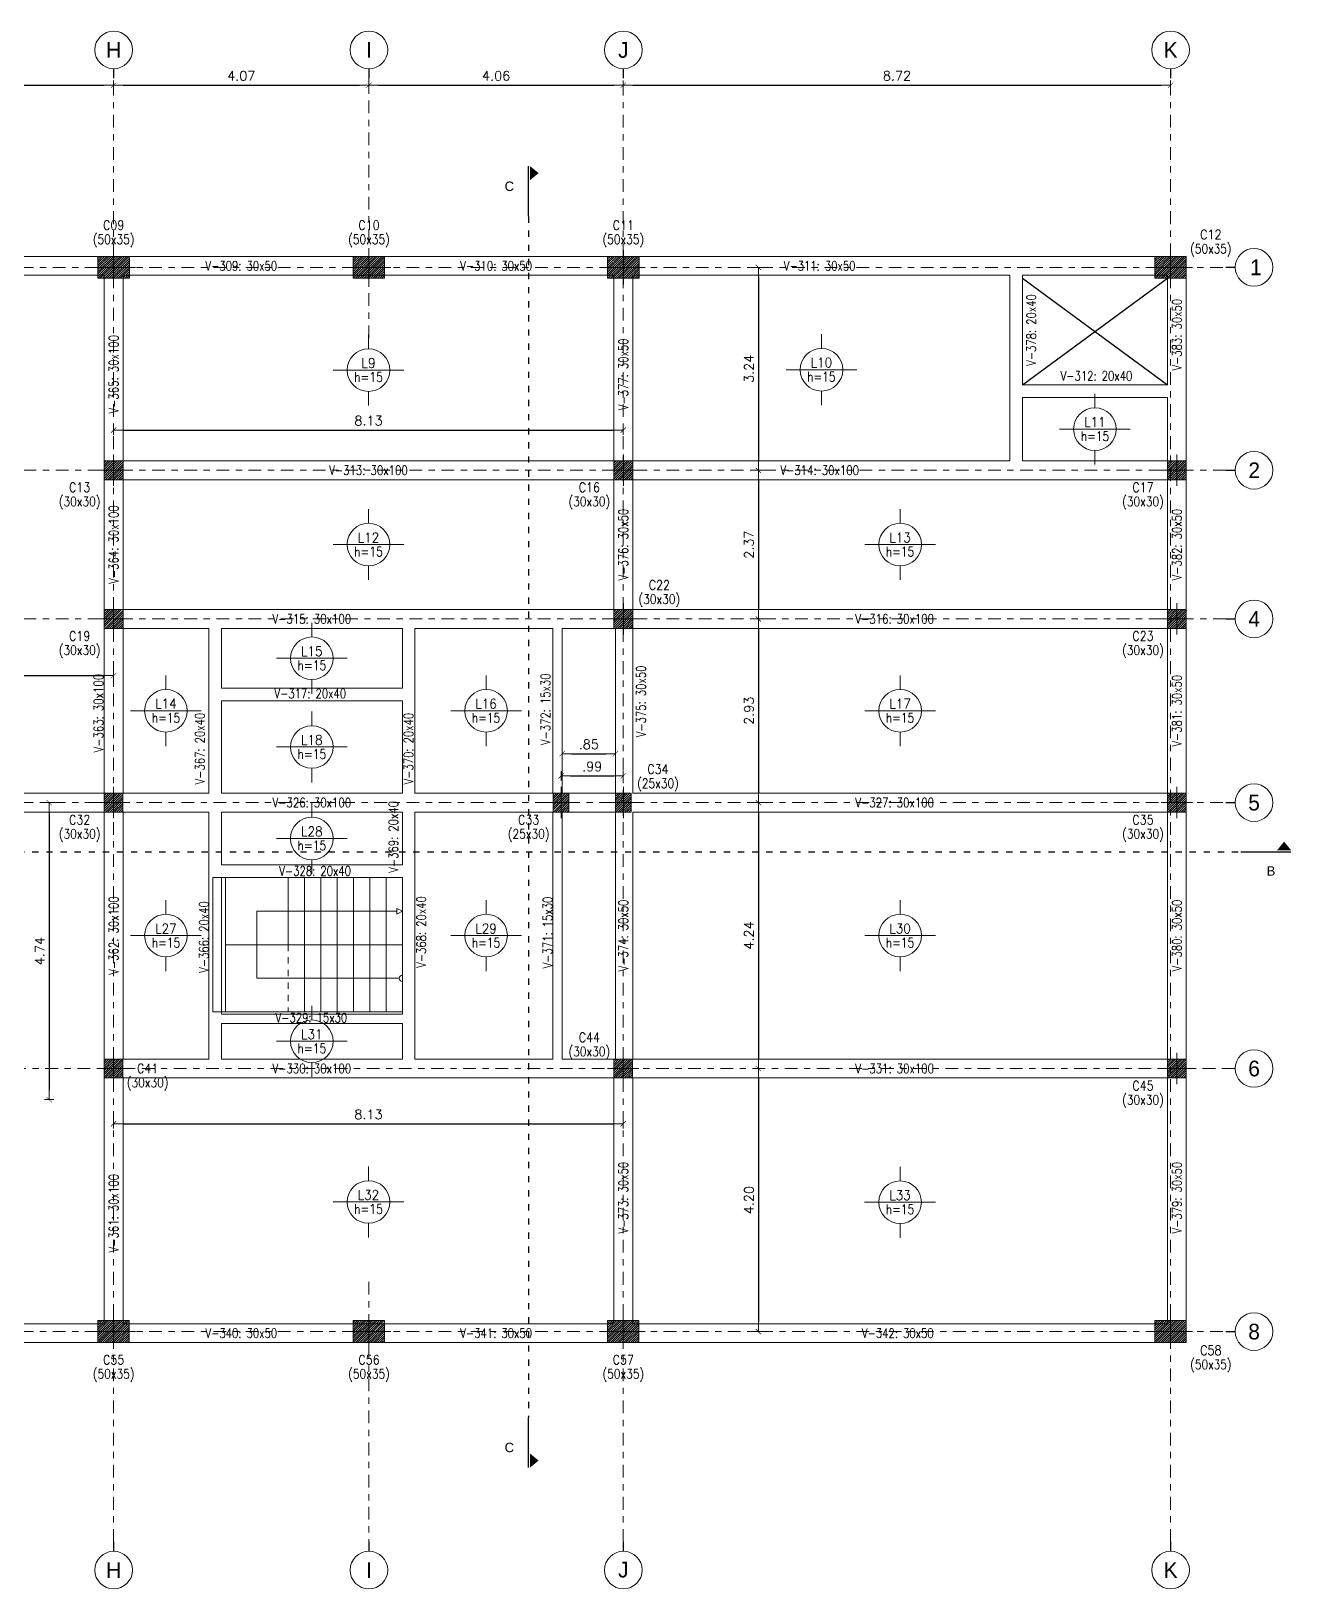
# Model space of a CAD drawing. Header units: metres. Extents: x 177 to 477, y -228 to -48.
# Drawn here: x 273.04 to 293.14, y -128.06 to -103.22 of the extents above; entities that cross this region are included whole.
import ezdxf
from ezdxf.enums import TextEntityAlignment as Align

# ---------------------------------------------------------------- set-up
doc = ezdxf.new("R2010")
doc.units = ezdxf.units.M
for name, pattern in [('CYPE_PUNTO', [0.075, 0, -0.075]), ('CYPE_RAYAPUNTO', [0.4125, 0.2025, -0.105, 0, -0.105]), ('DOT2', [0.125, 0, -0.125])]:
    doc.linetypes.add(name, pattern=pattern)
for name, color, linetype, lineweight in [('COLUMNA_REF', 3, 'Continuous', 9), ('COLUMNAS_EJES', 1, 'Continuous', 9), ('COTAS', 160, 'Continuous', 0), ('ESC_CONTORNO_ESCALERA', 3, 'Continuous', 0), ('ESC_ESCALON', 2, 'Continuous', 0), ('ESC_GEOMETRIA_APOYO', 2, 'Continuous', 0), ('ESC_LINEA_DE_HUELLA', 9, 'Continuous', 0), ('EST_EJES', 160, 'Continuous', 0), ('H-EST', 251, 'Continuous', 0), ('PA_NUM_ALTURA', 160, 'Continuous', 9), ('PILAR_HORMIGON', 3, 'Continuous', 20), ('VIG_CARAS', 2, 'Continuous', 9), ('VIG_DIM_VIGAS', 160, 'Continuous', 9)]:
    doc.layers.add(name, color=color, linetype=linetype, lineweight=lineweight)
doc.layers.add('CT-100-cota-01', color=160, linetype='Continuous')
doc.layers.add('LEYENDAS', color=160, linetype='Continuous')
doc.styles.add('25-PRIMARIOS', font='', dxfattribs={"height": 0.1})
doc.styles.add('CYPETXT_romans', font='romans__.ttf', dxfattribs={"height": 0.2})
doc.styles.get("Standard").update_dxf_attribs({"font": 'romans.shx'})
doc.styles.add('TX-LOCAL50', font='GOTHIC.TTF', dxfattribs={"height": 0.125})
doc.styles.get('25-PRIMARIOS').set_extended_font_data('Helvetica')
doc.dimstyles.new('COTA_1-75', dxfattribs={"dimscale": 0.75, "dimtxt": 0.2, "dimasz": 0.2, "dimexe": 0, "dimexo": 0.7, "dimgap": 0.1, "dimtad": 1, "dimzin": 4, "dimdsep": 46, "dimtxsty": 'Standard', "dimblk1": 'COTA_N', "dimblk2": 'COTA_N', "dimsah": 1, "dimcen": 2, "dimse1": 1, "dimse2": 1, "dimclrd": 256, "dimclre": 256, "dimclrt": 256, "dimadec": 0, "dimazin": 0, "dimtfac": 1, "dimtix": 1, "dimtmove": 2, "dimatfit": 3, "dimldrblk": 'COTA_N', "dimfxl": 0, "dimtolj": 1, "dimtzin": 0, "dimarcsym": 0})

# ---------------------------------------------------------------- blocks, each defined once
blk = doc.blocks.new('ESC02')
at = {"layer": 'ESC_CONTORNO_ESCALERA'}
for p, q in [((50.806, 66.757066), (52.626, 66.757066)), ((52.626, 65.687066), (50.806, 65.687066)), ((50.806, 65.687066), (52.626, 65.687066)), ((49.806, 64.617066), (50.806, 64.617066)), ((52.626, 64.617066), (50.806, 64.617066))]:
    blk.add_line(p, q, dxfattribs=at)
for points in [[(50.806, 66.757066), (49.806, 66.757066), (49.606, 66.757066), (49.606, 65.687066)], [(49.606, 65.687066), (49.606, 64.617066), (49.806, 64.617066)]]:
    blk.add_lwpolyline(points, dxfattribs=at)
at = {"layer": 'ESC_ESCALON'}
for p, q in [((50.806, 65.687066), (50.806, 66.757066)), ((51.066, 65.687066), (51.066, 66.757066)), ((51.326, 65.687066), (51.326, 66.757066)), ((51.586, 65.687066), (51.586, 66.757066)), ((51.846, 65.687066), (51.846, 66.757066)), ((52.106, 65.687066), (52.106, 66.757066)), ((52.366, 65.687066), (52.366, 66.757066)), ((50.806, 65.687066), (49.806, 65.687066)), ((51.066, 65.687066), (51.066, 64.617066)), ((51.326, 65.687066), (51.326, 64.617066)), ((51.586, 65.687066), (51.586, 64.617066)), ((51.846, 65.687066), (51.846, 64.617066)), ((52.106, 65.687066), (52.106, 64.617066)), ((52.366, 65.687066), (52.366, 64.617066)), ((52.626, 65.687066), (52.626, 64.617066))]:
    blk.add_line(p, q, dxfattribs=at)
at = {"layer": 'ESC_ESCALON', "linetype": 'CYPE_PUNTO'}
for p, q in [((52.626, 65.687066), (52.626, 66.757066)), ((50.806, 65.687066), (50.806, 64.617066))]:
    blk.add_line(p, q, dxfattribs=at)
at = {"layer": 'ESC_GEOMETRIA_APOYO'}
for p, q in [((49.806, 66.757066), (49.806, 65.687066)), ((49.806, 65.687066), (49.806, 64.617066))]:
    blk.add_line(p, q, dxfattribs=at)
at = {"layer": 'ESC_LINEA_DE_HUELLA'}
blk.add_lwpolyline([(52.576, 65.152066), (50.806, 65.152066), (50.306, 65.152066), (50.306, 65.687066), (50.306, 66.222066), (50.806, 66.222066), (52.536, 66.222066)], dxfattribs=at)
blk.add_lwpolyline([(52.536, 66.267066), (52.626, 66.222066), (52.536, 66.177066), (52.536, 66.267066)], close=True, dxfattribs=at)
blk.add_arc((52.626, 65.152066), 0.05, 90, 270, dxfattribs=at)
blk = doc.blocks.new('SIMB EJE EST VER 50')
at = {"const_width": 0.01}
blk.add_lwpolyline([(0, 0.075), (0, 0)], dxfattribs=at)
blk.add_circle((0, 0.225), 0.15)
at = {"style": 'TX-LOCAL50', "width": 0.98}
blk.add_attdef('EJE', text='', height=0.125, dxfattribs=at).set_placement((0, 0.1625), align=Align.CENTER)
blk = doc.blocks.new('SIMB EJE EST HOR 50')
at = {"const_width": 0.01}
blk.add_lwpolyline([(-0.075, 0), (0, 0)], dxfattribs=at)
blk.add_circle((-0.225, 0), 0.15)
at = {"style": 'TX-LOCAL50', "width": 0.98}
blk.add_attdef('EJE', (-0.275, -0.0625), '', height=0.125, dxfattribs=at)
blk = doc.blocks.new('EJES')
at = {"layer": 'EST_EJES', "linetype": 'CYPE_RAYAPUNTO'}
for p, q in [((34.541, -23.038), (34.545, 0.3)), ((38.611, -3.845), (38.615, 0.3)), ((42.666, -23.038), (42.67, 0.3)), ((51.391, -23.038), (51.395, 0.3)), ((-6.4, -2.716), (52.274, -2.716)), ((52.274, -5.952), (31.918, -5.952)), ((52.274, -8.322), (31.918, -8.322)), ((-6.4, -11.251), (52.274, -11.251)), ((31.918, -15.491), (52.274, -15.491)), ((38.611, -18.894), (38.615, -23.038)), ((-6.4, -19.686), (52.274, -19.686))]:
    blk.add_line(p, q, dxfattribs=at)
ref = blk.add_blockref('SIMB EJE EST VER 50', (34.545, 0.3), dxfattribs=dict(at, xscale=2, yscale=2, zscale=2))
ref.add_attrib('EJE', 'H', dxfattribs={"layer": '0', "height": 0.25, "style": 'TX-LOCAL50'}).set_placement((34.545, 0.625), align=Align.CENTER)
ref = blk.add_blockref('SIMB EJE EST VER 50', (38.615, 0.3), dxfattribs=dict(at, xscale=2, yscale=2, zscale=2))
ref.add_attrib('EJE', 'I', dxfattribs={"layer": '0', "height": 0.25, "style": 'TX-LOCAL50'}).set_placement((38.615, 0.625), align=Align.CENTER)
ref = blk.add_blockref('SIMB EJE EST VER 50', (42.67, 0.3), dxfattribs=dict(at, xscale=2, yscale=2, zscale=2))
ref.add_attrib('EJE', 'J', dxfattribs={"layer": '0', "height": 0.25, "style": 'TX-LOCAL50'}).set_placement((42.67, 0.625), align=Align.CENTER)
ref = blk.add_blockref('SIMB EJE EST VER 50', (51.395, 0.3), dxfattribs=dict(at, xscale=2, yscale=2, zscale=2))
ref.add_attrib('EJE', 'K', dxfattribs={"layer": '0', "height": 0.25, "style": 'TX-LOCAL50'}).set_placement((51.395, 0.625), align=Align.CENTER)
ref = blk.add_blockref('SIMB EJE EST HOR 50', (52.274, -2.716), dxfattribs=dict(at, xscale=-2, yscale=2, zscale=2))
ref.add_attrib('EJE', '1', (52.661, -2.841), dxfattribs={"layer": '0', "height": 0.25, "style": 'TX-LOCAL50'})
ref = blk.add_blockref('SIMB EJE EST HOR 50', (52.274, -5.952), dxfattribs=dict(at, xscale=-2, yscale=2, zscale=2))
ref.add_attrib('EJE', '2', (52.634, -6.077), dxfattribs={"layer": '0', "height": 0.25, "style": 'TX-LOCAL50'})
ref = blk.add_blockref('SIMB EJE EST HOR 50', (52.274, -8.322), dxfattribs=dict(at, xscale=-2, yscale=2, zscale=2))
ref.add_attrib('EJE', '4', (52.634, -8.447), dxfattribs={"layer": '0', "height": 0.25, "style": 'TX-LOCAL50'})
ref = blk.add_blockref('SIMB EJE EST HOR 50', (52.274, -11.251), dxfattribs=dict(at, xscale=-2, yscale=2, zscale=2))
ref.add_attrib('EJE', '5', (52.632, -11.376), dxfattribs={"layer": '0', "height": 0.25, "style": 'TX-LOCAL50'})
ref = blk.add_blockref('SIMB EJE EST HOR 50', (52.274, -15.491), dxfattribs=dict(at, xscale=-2, yscale=2, zscale=2))
ref.add_attrib('EJE', '6', (52.632, -15.616), dxfattribs={"layer": '0', "height": 0.25, "style": 'TX-LOCAL50'})
ref = blk.add_blockref('SIMB EJE EST HOR 50', (52.274, -19.686), dxfattribs=dict(at, xscale=-2, yscale=2, zscale=2))
ref.add_attrib('EJE', '8', (52.632, -19.811), dxfattribs={"layer": '0', "height": 0.25, "style": 'TX-LOCAL50'})
ref = blk.add_blockref('SIMB EJE EST VER 50', (34.545, -23.038), dxfattribs=dict(at, xscale=-2, yscale=2, zscale=2, rotation=180))
ref.add_attrib('EJE', 'H', dxfattribs={"layer": '0', "height": 0.25, "style": 'TX-LOCAL50'}).set_placement((34.545, -23.613), align=Align.CENTER)
ref = blk.add_blockref('SIMB EJE EST VER 50', (38.615, -23.038), dxfattribs=dict(at, xscale=-2, yscale=2, zscale=2, rotation=180))
ref.add_attrib('EJE', 'I', dxfattribs={"layer": '0', "height": 0.25, "style": 'TX-LOCAL50'}).set_placement((38.615, -23.613), align=Align.CENTER)
ref = blk.add_blockref('SIMB EJE EST VER 50', (42.67, -23.038), dxfattribs=dict(at, xscale=-2, yscale=2, zscale=2, rotation=180))
ref.add_attrib('EJE', 'J', dxfattribs={"layer": '0', "height": 0.25, "style": 'TX-LOCAL50'}).set_placement((42.67, -23.606), align=Align.CENTER)
ref = blk.add_blockref('SIMB EJE EST VER 50', (51.395, -23.038), dxfattribs=dict(at, xscale=-2, yscale=2, zscale=2, rotation=180))
ref.add_attrib('EJE', 'K', dxfattribs={"layer": '0', "height": 0.25, "style": 'TX-LOCAL50'}).set_placement((51.395, -23.613), align=Align.CENTER)
blk = doc.blocks.new('TEXTOS VIGAS')
at = {"layer": 'VIG_DIM_VIGAS', "linetype": 'ByBlock', "ltscale": 0.5}
for s, width, p in [('V-309: 30x50', 0.783571, (38.641, 17.097)), ('V-310: 30x50', 0.783571, (42.703, 17.097)), ('V-311: 30x50', 0.783571, (47.861, 17.097)), ('V-312: 20x40', 0.783571, (52.274, 15.341)), ('V-313: 30x100', 0.789102, (40.668, 13.836)), ('V-314: 30x100', 0.789102, (47.861, 13.836)), ('V-315: 30x100', 0.789102, (39.765, 11.466)), ('V-316: 30x100', 0.789102, (49.056, 11.466)), ('V-317: 20x40', 0.783571, (39.74, 10.276)), ('V-326: 30x100', 0.789102, (39.765, 8.537)), ('V-327: 30x100', 0.789102, (49.056, 8.537)), ('V-328: 20x40', 0.783571, (39.817, 7.446)), ('V-329: 15x30', 0.783571, (39.758, 5.107)), ('V-330: 30x100', 0.789102, (39.765, 4.297)), ('V-331: 30x100', 0.789102, (49.056, 4.297)), ('V-340: 30x50', 0.783571, (38.641, 0.077)), ('V-341: 30x50', 0.783571, (42.703, 0.077)), ('V-342: 30x50', 0.783571, (49.106, 0.077))]:
    blk.add_text(s, height=0.15, dxfattribs=dict(at, width=width)).set_placement(p, align=Align.MIDDLE_CENTER)
for s, width, p in [('V-378: 20x40', 0.783571, (51.234, 16.072)), ('V-383: 30x50', 0.783571, (53.556, 15.997)), ('V-365: 30x100', 0.789102, (36.606, 15.366)), ('V-377: 30x50', 0.783571, (44.731, 15.366)), ('V-364: 30x100', 0.789102, (36.606, 12.651)), ('V-376: 30x50', 0.783571, (44.731, 12.651)), ('V-382: 30x50', 0.783571, (53.556, 12.651)), ('V-375: 30x50', 0.783571, (45.013, 10.15)), ('V-363: 30x100', 0.789102, (36.365, 9.963)), ('V-372: 15x30', 0.783571, (43.491, 10.025)), ('V-381: 30x50', 0.783571, (53.556, 10.001)), ('V-367: 20x40', 0.783571, (37.98, 9.398)), ('V-370: 20x40', 0.783571, (41.307, 9.398)), ('V-369: 20x40', 0.783571, (41.065, 7.99)), ('V-362: 30x100', 0.789102, (36.606, 6.417)), ('V-368: 20x40', 0.783571, (41.51, 6.473)), ('V-371: 15x30', 0.783571, (43.524, 6.466)), ('V-374: 30x50', 0.783571, (44.731, 6.417)), ('V-380: 30x50', 0.783571, (53.556, 6.417)), ('V-366: 20x40', 0.783571, (38.043, 6.393)), ('V-373: 30x50', 0.783571, (44.731, 2.237)), ('V-379: 30x50', 0.783571, (53.556, 2.237)), ('V-361: 30x100', 0.789102, (36.606, 1.989))]:
    blk.add_text(s, height=0.15, rotation=90, dxfattribs=dict(at, width=width)).set_placement(p, align=Align.MIDDLE_CENTER)
blk = doc.blocks.new('REFE LOSAS')
at = {"layer": 'PA_NUM_ALTURA'}
for p, q in [((18.357, 10.241), (18.357, 10.466)), ((25.578, 10.247), (25.578, 10.472)), ((17.793, 9.901), (18.922, 9.901)), ((25.013, 9.907), (26.142, 9.907)), ((18.357, 9.337), (18.357, 9.562)), ((25.578, 9.343), (25.578, 9.568)), ((29.938, 9.299), (29.938, 9.524)), ((29.373, 8.959), (30.502, 8.959)), ((29.938, 8.395), (29.938, 8.62)), ((18.357, 7.458), (18.357, 7.683)), ((26.832, 7.458), (26.832, 7.683)), ((17.793, 7.118), (18.922, 7.118)), ((26.268, 7.118), (27.397, 7.118)), ((18.357, 6.554), (18.357, 6.779)), ((26.832, 6.554), (26.832, 6.779)), ((17.454, 5.645), (17.454, 5.87)), ((16.889, 5.305), (18.018, 5.305)), ((15.128, 4.808), (15.128, 5.033)), ((20.232, 4.808), (20.232, 5.033)), ((26.832, 4.808), (26.832, 5.033)), ((17.454, 4.741), (17.454, 4.966)), ((14.563, 4.469), (15.692, 4.469)), ((17.454, 4.23), (17.454, 4.455)), ((19.668, 4.469), (20.797, 4.469)), ((26.268, 4.469), (27.397, 4.469)), ((15.128, 3.904), (15.128, 4.129)), ((20.232, 3.904), (20.232, 4.129)), ((26.832, 3.904), (26.832, 4.129)), ((16.889, 3.891), (18.018, 3.891)), ((17.454, 3.326), (17.454, 3.551)), ((17.454, 2.772), (17.454, 2.997)), ((16.889, 2.432), (18.018, 2.432)), ((17.454, 1.868), (17.454, 2.093)), ((15.128, 1.223), (15.128, 1.448)), ((20.232, 1.223), (20.232, 1.448)), ((26.832, 1.223), (26.832, 1.448)), ((14.563, 0.884), (15.692, 0.884)), ((19.668, 0.884), (20.797, 0.884)), ((26.268, 0.884), (27.397, 0.884)), ((15.128, 0.319), (15.128, 0.544)), ((20.232, 0.319), (20.232, 0.544)), ((26.832, 0.319), (26.832, 0.544)), ((17.454, -0.463), (17.454, -0.238)), ((16.889, -0.802), (18.018, -0.802)), ((17.454, -1.367), (17.454, -1.142)), ((18.357, -3.024), (18.357, -2.799)), ((26.831, -3.029), (26.831, -2.804)), ((17.793, -3.364), (18.922, -3.364)), ((26.266, -3.368), (27.395, -3.368)), ((18.357, -3.928), (18.357, -3.703)), ((26.831, -3.933), (26.831, -3.708))]:
    blk.add_line(p, q, dxfattribs=at)
for centre in [(18.357, 9.901), (25.578, 9.907), (29.938, 8.959), (18.357, 7.118), (26.832, 7.118), (17.454, 5.305), (15.128, 4.469), (20.232, 4.469), (26.832, 4.469), (17.454, 3.891), (17.454, 2.432), (15.128, 0.884), (20.232, 0.884), (26.832, 0.884), (17.454, -0.802), (18.357, -3.364), (26.831, -3.368)]:
    blk.add_circle(centre, 0.34, dxfattribs=at)
at = {"layer": 'PA_NUM_ALTURA', "style": 'CYPETXT_romans'}
for s, width, p in [('L9', 0.945615, (18.357, 10.014)), ('L10', 0.912705, (25.578, 10.02)), ('h=15', 0.811428, (18.357, 9.789)), ('h=15', 0.811428, (25.578, 9.795)), ('L11', 0.912705, (29.938, 9.072)), ('h=15', 0.811428, (29.938, 8.847)), ('L12', 0.912705, (18.357, 7.231)), ('L13', 0.912705, (26.832, 7.231)), ('h=15', 0.811428, (18.357, 7.006)), ('h=15', 0.811428, (26.832, 7.006)), ('L15', 0.912705, (17.454, 5.418)), ('h=15', 0.811428, (17.454, 5.193)), ('L14', 0.912705, (15.128, 4.581)), ('L16', 0.912705, (20.232, 4.581)), ('L17', 0.912705, (26.832, 4.581)), ('h=15', 0.811428, (15.128, 4.356)), ('h=15', 0.811428, (20.232, 4.356)), ('h=15', 0.811428, (26.832, 4.356)), ('L18', 0.912705, (17.454, 4.003)), ('h=15', 0.811428, (17.454, 3.778)), ('L28', 0.912705, (17.454, 2.545)), ('h=15', 0.811428, (17.454, 2.32)), ('L27', 0.912705, (15.128, 0.996)), ('L29', 0.912705, (20.232, 0.996)), ('L30', 0.912705, (26.832, 0.996)), ('h=15', 0.811428, (15.128, 0.771)), ('h=15', 0.811428, (20.232, 0.771)), ('h=15', 0.811428, (26.832, 0.771)), ('L31', 0.912705, (17.454, -0.69)), ('h=15', 0.811428, (17.454, -0.915)), ('L32', 0.912705, (18.357, -3.251)), ('L33', 0.912705, (26.831, -3.256)), ('h=15', 0.811428, (18.357, -3.476)), ('h=15', 0.811428, (26.831, -3.481))]:
    blk.add_text(s, height=0.1533, dxfattribs=dict(at, width=width)).set_placement(p, align=Align.MIDDLE_CENTER)
blk = doc.blocks.new('VIGAS BASE')
at = {"layer": 'VIG_CARAS'}
for p, q in [((0, 17.32), (-56.726, 17.32)), ((0, 0), (0, 17.32)), ((-54.487, 0), (0, 0))]:
    blk.add_line(p, q, dxfattribs=at)
for points in [[(-21.835, 17.02), (-21.835, 8.76), (-17.25, 8.76), (-17.25, 17.02)], [(-9.125, 14.059), (-16.95, 14.059), (-16.95, 17.02), (-9.125, 17.02)], [(-2.814, 17.02), (-2.814, 14.059), (-8.825, 14.059), (-8.825, 17.02)], [(-2.614, 17.02), (-2.614, 15.271), (-0.3, 15.271), (-0.3, 17.02)], [(-0.3, 14.059), (-2.614, 14.059), (-2.614, 15.071), (-0.3, 15.071)], [(-9.125, 13.759), (-16.95, 13.759), (-16.95, 11.689), (-9.125, 11.689)], [(-0.3, 13.759), (-8.825, 13.759), (-8.825, 11.689), (-0.3, 11.689)], [(-16.95, 8.76), (-15.583, 8.76), (-15.583, 11.389), (-16.95, 11.389)], [(-15.383, 11.389), (-15.383, 10.434), (-12.498, 10.434), (-12.498, 11.389)], [(-10.1, 11.389), (-10.1, 8.76), (-12.298, 8.76), (-12.298, 11.389)], [(-15.383, 8.76), (-15.383, 10.234), (-12.498, 10.234), (-12.498, 8.76)], [(-21.835, 0.3), (-21.835, 8.46), (-17.25, 8.46), (-17.25, 0.3)], [(-16.95, 4.52), (-15.583, 4.52), (-15.583, 8.46), (-16.95, 8.46)], [(-15.383, 7.617), (-12.498, 7.617), (-12.498, 8.46), (-15.383, 8.46)], [(-12.298, 4.52), (-12.298, 7.517), (-12.298, 8.46), (-10.1, 8.46), (-10.1, 4.52)], [(-9.1, 8.46), (-9.95, 8.46), (-9.95, 4.52), (-9.1, 4.52)], [(-8.825, 4.52), (-0.3, 4.52), (-0.3, 8.46), (-8.825, 8.46)], [(-15.383, 7.417), (-12.498, 7.417), (-12.498, 5.237), (-15.383, 5.237)], [(-15.383, 4.52), (-15.383, 5.087), (-12.498, 5.087), (-12.498, 4.52)], [(-16.95, 0.3), (-16.95, 4.22), (-9.125, 4.22), (-9.125, 0.3)], [(-8.825, 0.3), (-8.825, 4.22), (-0.3, 4.22), (-0.3, 0.3)]]:
    blk.add_lwpolyline(points, close=True, dxfattribs=at)
for points in [[(-9.1, 11.389), (-9.1, 8.76), (-9.95, 8.76), (-9.95, 11.389), (-9.125, 11.389)], [(-0.3, 11.389), (-0.3, 8.76), (-8.825, 8.76), (-8.825, 11.389), (0, 11.389)]]:
    blk.add_lwpolyline(points, dxfattribs=at)
blk = doc.blocks.new('Ejes de la columna')
at = {"layer": 'COLUMNAS_EJES'}
for p, q in [((0, -0.5), (0, 0.5)), ((-0.5, 0), (0.5, 0))]:
    blk.add_line(p, q, dxfattribs=at)
blk = doc.blocks.new('COLUMNAS')
at = {"layer": 'H-EST', "ltscale": 10}
h = blk.add_hatch(dxfattribs=at)
h.set_pattern_fill('_USER', color=256, scale=0.025, angle=45, pattern_type=0)
h.set_pattern_definition([(45, (0, 0), (-0.01767767, 0.01767767), [])])
h.paths.add_polyline_path([(2.528, 16.795), (3.028, 16.795), (3.028, 17.145), (2.528, 17.145), (2.528, 16.845)])
h.paths.add_polyline_path([(-2.499, 12.535), (-2.199, 12.535), (-2.199, 12.835), (-2.499, 12.835)])
h.paths.add_polyline_path([(44.33, 8.285), (44.58, 8.285), (44.58, 8.585), (44.33, 8.585)])
h.paths.add_polyline_path([(41.143, 16.795), (41.643, 16.795), (41.643, 17.145), (41.143, 17.145)])
h.paths.add_polyline_path([(41.139, -0.175), (41.639, -0.175), (41.639, 0.175), (41.139, 0.175)])
h.paths.add_polyline_path([(45.295, 4.045), (45.595, 4.045), (45.595, 4.345), (45.295, 4.345)])
h.paths.add_polyline_path([(54.123, 8.285), (54.423, 8.285), (54.423, 8.585), (54.123, 8.585)])
h.paths.add_polyline_path([(53.923, -0.175), (54.423, -0.175), (54.423, 0.175), (53.923, 0.175)])
h.paths.add_polyline_path([(45.195, -0.175), (45.695, -0.175), (45.695, 0.175), (45.195, 0.175)])
h.paths.add_polyline_path([(37.07, -0.175), (37.57, -0.175), (37.57, 0.175), (37.07, 0.175)])
h.paths.add_polyline_path([(32.135, -0.175), (32.635, -0.175), (32.635, 0.175), (32.135, 0.175)])
h.paths.add_polyline_path([(27.2, -0.175), (27.7, -0.175), (27.7, 0.175), (27.2, 0.175)])
h.paths.add_polyline_path([(22.265, -0.175), (22.765, -0.175), (22.765, 0.175), (22.265, 0.175)])
h.paths.add_polyline_path([(17.33, -0.175), (17.83, -0.175), (17.83, 0.175), (17.33, 0.175)])
h.paths.add_polyline_path([(12.395, -0.175), (12.895, -0.175), (12.895, 0.175), (12.395, 0.175)])
h.paths.add_polyline_path([(7.46, -0.175), (7.96, -0.175), (7.96, 0.175), (7.46, 0.175)])
h.paths.add_polyline_path([(2.525, -0.175), (3.025, -0.175), (3.025, 0.175), (2.525, 0.175)])
h.paths.add_polyline_path([(-0.25, -0.175), (0.25, -0.175), (0.25, 0.175), (-0.25, 0.175)])
h.paths.add_polyline_path([(-2.931, 2.682), (-2.631, 2.682), (-2.631, 2.982), (-2.931, 2.982)])
h.paths.add_polyline_path([(37.17, 4.045), (37.47, 4.045), (37.47, 4.345), (37.17, 4.345)])
h.paths.add_polyline_path([(54.123, 4.045), (54.423, 4.045), (54.423, 4.345), (54.123, 4.345)])
h.paths.add_polyline_path([(45.323, 8.285), (45.573, 8.285), (45.573, 8.585), (45.323, 8.585)])
h.paths.add_polyline_path([(37.171, 8.285), (37.471, 8.285), (37.471, 8.585), (37.171, 8.585)])
h.paths.add_polyline_path([(32.186, 8.235), (32.586, 8.235), (32.586, 8.635), (32.186, 8.635)])
h.paths.add_polyline_path([(27.251, 8.235), (27.651, 8.235), (27.651, 8.635), (27.251, 8.635)])
h.paths.add_polyline_path([(22.316, 8.235), (22.716, 8.235), (22.716, 8.635), (22.316, 8.635)])
h.paths.add_polyline_path([(17.381, 8.235), (17.781, 8.235), (17.781, 8.635), (17.381, 8.635)])
h.paths.add_polyline_path([(12.446, 8.235), (12.846, 8.235), (12.846, 8.635), (12.446, 8.635)])
h.paths.add_polyline_path([(7.511, 8.235), (7.911, 8.235), (7.911, 8.635), (7.511, 8.635)])
h.paths.add_polyline_path([(2.576, 8.235), (2.976, 8.235), (2.976, 8.635), (2.576, 8.635)])
h.paths.add_polyline_path([(-2.685, 8.285), (-2.385, 8.285), (-2.385, 8.585), (-2.685, 8.585)])
h.paths.add_polyline_path([(54.123, 11.214), (54.423, 11.214), (54.423, 11.514), (54.123, 11.514)])
h.paths.add_polyline_path([(45.298, 11.214), (45.598, 11.214), (45.598, 11.514), (45.298, 11.514)])
h.paths.add_polyline_path([(37.172, 11.214), (37.472, 11.214), (37.472, 11.514), (37.172, 11.514)])
h.paths.add_polyline_path([(54.123, 13.584), (54.423, 13.584), (54.423, 13.884), (54.123, 13.884)])
h.paths.add_polyline_path([(45.298, 13.584), (45.598, 13.584), (45.598, 13.884), (45.298, 13.884)])
h.paths.add_polyline_path([(37.172, 13.584), (37.472, 13.584), (37.472, 13.884), (37.172, 13.884)])
h.paths.add_polyline_path([(53.923, 16.795), (54.423, 16.795), (54.423, 17.145), (53.923, 17.145)])
h.paths.add_polyline_path([(45.198, 16.795), (45.698, 16.795), (45.698, 17.145), (45.198, 17.145)])
h.paths.add_polyline_path([(37.073, 16.795), (37.573, 16.795), (37.573, 17.145), (37.073, 17.145)])
h.paths.add_polyline_path([(32.138, 16.795), (32.638, 16.795), (32.638, 17.145), (32.138, 17.145)])
h.paths.add_polyline_path([(27.203, 16.795), (27.703, 16.795), (27.703, 17.145), (27.203, 17.145)])
h.paths.add_polyline_path([(22.268, 16.795), (22.768, 16.795), (22.768, 17.145), (22.268, 17.145)])
h.paths.add_polyline_path([(17.333, 16.795), (17.833, 16.795), (17.833, 17.145), (17.333, 17.145)])
h.paths.add_polyline_path([(12.398, 16.795), (12.898, 16.795), (12.898, 17.145), (12.398, 17.145)])
h.paths.add_polyline_path([(7.463, 16.795), (7.963, 16.795), (7.963, 17.145), (7.463, 17.145)])
h.paths.add_polyline_path([(-2.305, 16.795), (-1.805, 16.795), (-1.805, 17.145), (-2.305, 17.145)])
at = {"layer": 'PILAR_HORMIGON'}
for points in [[(37.073, 16.795), (37.573, 16.795), (37.573, 17.145), (37.073, 17.145), (37.073, 16.795)], [(41.143, 16.795), (41.643, 16.795), (41.643, 17.145), (41.143, 17.145), (41.143, 16.795)], [(45.198, 16.795), (45.698, 16.795), (45.698, 17.145), (45.198, 17.145), (45.198, 16.795)], [(53.923, 16.795), (54.423, 16.795), (54.423, 17.145), (53.923, 17.145), (53.923, 16.795)], [(37.172, 13.584), (37.472, 13.584), (37.472, 13.884), (37.172, 13.884), (37.172, 13.584)], [(45.298, 13.584), (45.598, 13.584), (45.598, 13.884), (45.298, 13.884), (45.298, 13.584)], [(54.123, 13.584), (54.423, 13.584), (54.423, 13.884), (54.123, 13.884), (54.123, 13.584)], [(37.172, 11.214), (37.472, 11.214), (37.472, 11.514), (37.172, 11.514), (37.172, 11.214)], [(45.298, 11.214), (45.598, 11.214), (45.598, 11.514), (45.298, 11.514), (45.298, 11.214)], [(54.123, 11.214), (54.423, 11.214), (54.423, 11.514), (54.123, 11.514), (54.123, 11.214)], [(37.171, 8.285), (37.471, 8.285), (37.471, 8.585), (37.171, 8.585), (37.171, 8.285)], [(44.33, 8.285), (44.58, 8.285), (44.58, 8.585), (44.33, 8.585), (44.33, 8.285)], [(45.323, 8.285), (45.573, 8.285), (45.573, 8.585), (45.323, 8.585), (45.323, 8.285)], [(54.123, 8.285), (54.423, 8.285), (54.423, 8.585), (54.123, 8.585), (54.123, 8.285)], [(37.17, 4.045), (37.47, 4.045), (37.47, 4.345), (37.17, 4.345), (37.17, 4.045)], [(45.295, 4.045), (45.595, 4.045), (45.595, 4.345), (45.295, 4.345), (45.295, 4.045)], [(54.123, 4.045), (54.423, 4.045), (54.423, 4.345), (54.123, 4.345), (54.123, 4.045)], [(37.07, -0.175), (37.57, -0.175), (37.57, 0.175), (37.07, 0.175), (37.07, -0.175)], [(41.139, -0.175), (41.639, -0.175), (41.639, 0.175), (41.139, 0.175), (41.139, -0.175)], [(45.195, -0.175), (45.695, -0.175), (45.695, 0.175), (45.195, 0.175), (45.195, -0.175)], [(53.923, -0.175), (54.423, -0.175), (54.423, 0.175), (53.923, 0.175), (53.923, -0.175)]]:
    blk.add_lwpolyline(points, close=True, dxfattribs=at)
at = {"layer": 'COLUMNAS_EJES'}
for p, xscale, yscale in [((37.323, 16.97), 0.7, 0.55), ((41.393, 16.97), 0.7, 0.55), ((45.448, 16.97), 0.7, 0.55), ((54.173, 16.97), 0.7, 0.55), ((37.322, 13.734), 0.5, 0.5), ((45.448, 13.734), 0.5, 0.5), ((54.273, 13.734), 0.5, 0.5), ((37.322, 11.364), 0.5, 0.5), ((45.448, 11.364), 0.5, 0.5), ((54.273, 11.364), 0.5, 0.5), ((37.321, 8.435), 0.5, 0.5), ((44.455, 8.435), 0.4500000000000001, 0.5), ((45.448, 8.435), 0.4500000000000001, 0.5), ((54.273, 8.435), 0.5, 0.5), ((37.32, 4.195), 0.5, 0.5), ((45.445, 4.195), 0.5, 0.5), ((54.273, 4.195), 0.5, 0.5), ((37.32, 0), 0.7, 0.55), ((41.389, 0), 0.7, 0.55), ((45.445, 0), 0.7, 0.55), ((54.173, 0), 0.7, 0.55)]:
    blk.add_blockref('Ejes de la columna', p, dxfattribs=dict(at, xscale=xscale, yscale=yscale))
blk = doc.blocks.new('COTA_N')
for p, q in [((-1, 0), (0, 0)), ((0, 0.5), (0, -0.5))]:
    blk.add_line(p, q)
at = {"const_width": 0.065}
blk.add_lwpolyline([(0.14, 0.14), (0.28, 0.28), (0, 0), (-0.14, -0.14), (-0.28, -0.28)], dxfattribs=at)
blk = doc.blocks.new('*D519')
at = {"layer": 'COTAS', "lineweight": -2, "transparency": 16777216}
blk.add_line((29.763, 19.875), (34.398, 19.875), dxfattribs=at)
at = {"layer": 'Defpoints', "color": 0, "transparency": 16777216}
for p in [(34.548, 19.875), (29.613, 17.145), (34.548, 17.145)]:
    blk.add_point(p, dxfattribs=at)
at = {"layer": 'COTAS', "lineweight": -2, "transparency": 16777216, "xscale": 0.15, "yscale": 0.15, "zscale": 0.15, "rotation": 180}
blk.add_blockref('COTA_N', (29.613, 19.875), dxfattribs=at)
at = {"layer": 'COTAS', "lineweight": -2, "transparency": 16777216, "xscale": 0.15, "yscale": 0.15, "zscale": 0.15}
blk.add_blockref('COTA_N', (34.548, 19.875), dxfattribs=at)
at = {"layer": 'COTAS', "transparency": 16777216, "insert": (32.081, 20.025), "char_height": 0.15, "attachment_point": 5}
blk.add_mtext('\\A1;4.94', dxfattribs=at)
blk = doc.blocks.new('*D520')
at = {"layer": 'COTAS', "lineweight": -2, "transparency": 16777216}
blk.add_line((34.698, 19.875), (38.468, 19.875), dxfattribs=at)
at = {"layer": 'Defpoints', "color": 0, "transparency": 16777216}
for p in [(38.618, 19.875), (34.548, 17.145), (38.618, 17.145)]:
    blk.add_point(p, dxfattribs=at)
at = {"layer": 'COTAS', "lineweight": -2, "transparency": 16777216, "xscale": 0.15, "yscale": 0.15, "zscale": 0.15, "rotation": 180}
blk.add_blockref('COTA_N', (34.548, 19.875), dxfattribs=at)
at = {"layer": 'COTAS', "lineweight": -2, "transparency": 16777216, "xscale": 0.15, "yscale": 0.15, "zscale": 0.15}
blk.add_blockref('COTA_N', (38.618, 19.875), dxfattribs=at)
at = {"layer": 'COTAS', "transparency": 16777216, "insert": (36.583, 20.025), "char_height": 0.15, "attachment_point": 5}
blk.add_mtext('\\A1;4.07', dxfattribs=at)
blk = doc.blocks.new('*D521')
at = {"layer": 'COTAS', "lineweight": -2, "transparency": 16777216}
blk.add_line((38.768, 19.875), (42.523, 19.875), dxfattribs=at)
at = {"layer": 'Defpoints', "color": 0, "transparency": 16777216}
for p in [(42.673, 19.875), (38.618, 17.145), (42.673, 17.145)]:
    blk.add_point(p, dxfattribs=at)
at = {"layer": 'COTAS', "lineweight": -2, "transparency": 16777216, "xscale": 0.15, "yscale": 0.15, "zscale": 0.15, "rotation": 180}
blk.add_blockref('COTA_N', (38.618, 19.875), dxfattribs=at)
at = {"layer": 'COTAS', "lineweight": -2, "transparency": 16777216, "xscale": 0.15, "yscale": 0.15, "zscale": 0.15}
blk.add_blockref('COTA_N', (42.673, 19.875), dxfattribs=at)
at = {"layer": 'COTAS', "transparency": 16777216, "insert": (40.646, 20.025), "char_height": 0.15, "attachment_point": 5}
blk.add_mtext('\\A1;4.06', dxfattribs=at)
blk = doc.blocks.new('*D529')
at = {"layer": 'COTAS', "lineweight": -2, "transparency": 16777216}
blk.add_line((29.763, 10.462), (34.398, 10.462), dxfattribs=at)
at = {"layer": 'Defpoints', "color": 0, "transparency": 16777216}
for p in [(34.548, 10.462), (29.613, 8.735), (34.548, 8.61)]:
    blk.add_point(p, dxfattribs=at)
at = {"layer": 'COTAS', "lineweight": -2, "transparency": 16777216, "xscale": 0.15, "yscale": 0.15, "zscale": 0.15, "rotation": 180}
blk.add_blockref('COTA_N', (29.613, 10.462), dxfattribs=at)
at = {"layer": 'COTAS', "lineweight": -2, "transparency": 16777216, "xscale": 0.15, "yscale": 0.15, "zscale": 0.15}
blk.add_blockref('COTA_N', (34.548, 10.462), dxfattribs=at)
at = {"layer": 'COTAS', "transparency": 16777216, "insert": (32.081, 10.612), "char_height": 0.15, "attachment_point": 5}
blk.add_mtext('\\A1;4.94', dxfattribs=at)
blk = doc.blocks.new('*D534')
at = {"layer": 'COTAS', "lineweight": -2, "transparency": 16777216}
blk.add_line((44.826, 16.82), (44.826, 13.884), dxfattribs=at)
at = {"layer": 'Defpoints', "color": 0, "transparency": 16777216}
for p in [(42.948, 16.97), (42.898, 13.734), (44.826, 13.734)]:
    blk.add_point(p, dxfattribs=at)
at = {"layer": 'COTAS', "lineweight": -2, "transparency": 16777216, "xscale": 0.15, "yscale": 0.15, "zscale": 0.15}
for p, rotation in [((44.826, 16.97), 90), ((44.826, 13.734), 270)]:
    blk.add_blockref('COTA_N', p, dxfattribs=dict(at, rotation=rotation))
at = {"layer": 'COTAS', "transparency": 16777216, "insert": (44.676, 15.352), "char_height": 0.15, "attachment_point": 5, "rotation": 90}
blk.add_mtext('\\A1;3.24', dxfattribs=at)
blk = doc.blocks.new('*D535')
at = {"layer": 'COTAS', "lineweight": -2, "transparency": 16777216}
blk.add_line((44.826, 13.584), (44.826, 11.514), dxfattribs=at)
at = {"layer": 'Defpoints', "color": 0, "transparency": 16777216}
for p in [(42.898, 13.734), (42.898, 11.364), (44.826, 11.364)]:
    blk.add_point(p, dxfattribs=at)
at = {"layer": 'COTAS', "lineweight": -2, "transparency": 16777216, "xscale": 0.15, "yscale": 0.15, "zscale": 0.15}
for p, rotation in [((44.826, 13.734), 90), ((44.826, 11.364), 270)]:
    blk.add_blockref('COTA_N', p, dxfattribs=dict(at, rotation=rotation))
at = {"layer": 'COTAS', "transparency": 16777216, "insert": (44.676, 12.549), "char_height": 0.15, "attachment_point": 5, "rotation": 90}
blk.add_mtext('\\A1;2.37', dxfattribs=at)
blk = doc.blocks.new('*D536')
at = {"layer": 'COTAS', "lineweight": -2, "transparency": 16777216}
blk.add_line((44.826, 11.214), (44.826, 8.585), dxfattribs=at)
at = {"layer": 'Defpoints', "color": 0, "transparency": 16777216}
for p in [(42.898, 11.364), (42.873, 8.435), (44.826, 8.435)]:
    blk.add_point(p, dxfattribs=at)
at = {"layer": 'COTAS', "lineweight": -2, "transparency": 16777216, "xscale": 0.15, "yscale": 0.15, "zscale": 0.15}
for p, rotation in [((44.826, 11.364), 90), ((44.826, 8.435), 270)]:
    blk.add_blockref('COTA_N', p, dxfattribs=dict(at, rotation=rotation))
at = {"layer": 'COTAS', "transparency": 16777216, "insert": (44.676, 9.9), "char_height": 0.15, "attachment_point": 5, "rotation": 90}
blk.add_mtext('\\A1;2.93', dxfattribs=at)
blk = doc.blocks.new('*D537')
at = {"layer": 'COTAS', "lineweight": -2, "transparency": 16777216}
blk.add_line((44.826, 8.285), (44.826, 4.345), dxfattribs=at)
at = {"layer": 'Defpoints', "color": 0, "transparency": 16777216}
for p in [(42.873, 8.435), (42.898, 4.195), (44.826, 4.195)]:
    blk.add_point(p, dxfattribs=at)
at = {"layer": 'COTAS', "lineweight": -2, "transparency": 16777216, "xscale": 0.15, "yscale": 0.15, "zscale": 0.15}
for p, rotation in [((44.826, 8.435), 90), ((44.826, 4.195), 270)]:
    blk.add_blockref('COTA_N', p, dxfattribs=dict(at, rotation=rotation))
at = {"layer": 'COTAS', "transparency": 16777216, "insert": (44.676, 6.315), "char_height": 0.15, "attachment_point": 5, "rotation": 90}
blk.add_mtext('\\A1;4.24', dxfattribs=at)
blk = doc.blocks.new('*D538')
at = {"layer": 'COTAS', "lineweight": -2, "transparency": 16777216}
blk.add_line((44.826, 4.045), (44.826, 0.15), dxfattribs=at)
at = {"layer": 'Defpoints', "color": 0, "transparency": 16777216}
for p in [(42.94, 4.195), (42.998, 0), (44.826, 0)]:
    blk.add_point(p, dxfattribs=at)
at = {"layer": 'COTAS', "lineweight": -2, "transparency": 16777216, "xscale": 0.15, "yscale": 0.15, "zscale": 0.15}
for p, rotation in [((44.826, 4.195), 90), ((44.826, 0), 270)]:
    blk.add_blockref('COTA_N', p, dxfattribs=dict(at, rotation=rotation))
at = {"layer": 'COTAS', "transparency": 16777216, "insert": (44.676, 2.097), "char_height": 0.15, "attachment_point": 5, "rotation": 90}
blk.add_mtext('\\A1;4.20', dxfattribs=at)
blk = doc.blocks.new('*D539')
at = {"layer": 'COTAS', "lineweight": -2, "transparency": 16777216}
blk.add_line((34.698, 14.375), (42.523, 14.375), dxfattribs=at)
at = {"layer": 'Defpoints', "color": 0, "transparency": 16777216}
for p in [(42.673, 14.375), (34.548, 13.943), (42.673, 13.909)]:
    blk.add_point(p, dxfattribs=at)
at = {"layer": 'COTAS', "lineweight": -2, "transparency": 16777216, "xscale": 0.15, "yscale": 0.15, "zscale": 0.15, "rotation": 180}
blk.add_blockref('COTA_N', (34.548, 14.375), dxfattribs=at)
at = {"layer": 'COTAS', "lineweight": -2, "transparency": 16777216, "xscale": 0.15, "yscale": 0.15, "zscale": 0.15}
blk.add_blockref('COTA_N', (42.673, 14.375), dxfattribs=at)
at = {"layer": 'COTAS', "transparency": 16777216, "insert": (38.611, 14.525), "char_height": 0.15, "attachment_point": 5}
blk.add_mtext('\\A1;8.13', dxfattribs=at)
blk = doc.blocks.new('*D540')
at = {"layer": 'COTAS', "lineweight": -2, "transparency": 16777216}
blk.add_line((42.823, 19.875), (51.248, 19.875), dxfattribs=at)
at = {"layer": 'Defpoints', "color": 0, "transparency": 16777216}
for p in [(51.398, 19.875), (42.673, 17.195), (51.398, 17.195)]:
    blk.add_point(p, dxfattribs=at)
at = {"layer": 'COTAS', "lineweight": -2, "transparency": 16777216, "xscale": 0.15, "yscale": 0.15, "zscale": 0.15, "rotation": 180}
blk.add_blockref('COTA_N', (42.673, 19.875), dxfattribs=at)
at = {"layer": 'COTAS', "lineweight": -2, "transparency": 16777216, "xscale": 0.15, "yscale": 0.15, "zscale": 0.15}
blk.add_blockref('COTA_N', (51.398, 19.875), dxfattribs=at)
at = {"layer": 'COTAS', "transparency": 16777216, "insert": (47.036, 20.025), "char_height": 0.15, "attachment_point": 5}
blk.add_mtext('\\A1;8.72', dxfattribs=at)
blk = doc.blocks.new('*D541')
at = {"layer": 'COTAS', "lineweight": -2, "transparency": 16777216}
blk.add_line((34.698, 3.314), (42.523, 3.314), dxfattribs=at)
at = {"layer": 'Defpoints', "color": 0, "transparency": 16777216}
for p in [(42.673, 3.945), (34.548, 3.45), (42.673, 3.314)]:
    blk.add_point(p, dxfattribs=at)
at = {"layer": 'COTAS', "lineweight": -2, "transparency": 16777216, "xscale": 0.15, "yscale": 0.15, "zscale": 0.15, "rotation": 180}
blk.add_blockref('COTA_N', (34.548, 3.314), dxfattribs=at)
at = {"layer": 'COTAS', "lineweight": -2, "transparency": 16777216, "xscale": 0.15, "yscale": 0.15, "zscale": 0.15}
blk.add_blockref('COTA_N', (42.673, 3.314), dxfattribs=at)
at = {"layer": 'COTAS', "transparency": 16777216, "insert": (38.611, 3.464), "char_height": 0.15, "attachment_point": 5}
blk.add_mtext('\\A1;8.13', dxfattribs=at)
blk = doc.blocks.new('*D542')
at = {"layer": 'COTAS', "lineweight": -2, "transparency": 16777216}
blk.add_line((33.52, 8.285), (33.52, 3.85), dxfattribs=at)
at = {"layer": 'Defpoints', "color": 0, "transparency": 16777216}
for p in [(34.273, 8.435), (33.52, 3.7), (34.273, 3.7)]:
    blk.add_point(p, dxfattribs=at)
at = {"layer": 'COTAS', "lineweight": -2, "transparency": 16777216, "xscale": 0.15, "yscale": 0.15, "zscale": 0.15}
for p, rotation in [((33.52, 8.435), 90), ((33.52, 3.7), 270)]:
    blk.add_blockref('COTA_N', p, dxfattribs=dict(at, rotation=rotation))
at = {"layer": 'COTAS', "transparency": 16777216, "insert": (33.37, 6.067), "char_height": 0.15, "attachment_point": 5, "rotation": 90}
blk.add_mtext('\\A1;4.74', dxfattribs=at)
blk = doc.blocks.new('*D543')
at = {"layer": 'COTAS', "lineweight": -2, "transparency": 16777216}
blk.add_line((41.83, 8.861), (42.523, 8.861), dxfattribs=at)
at = {"layer": 'Defpoints', "color": 0, "transparency": 16777216}
for p in [(42.673, 8.861), (41.68, 8.685), (42.673, 8.685)]:
    blk.add_point(p, dxfattribs=at)
at = {"layer": 'COTAS', "lineweight": -2, "transparency": 16777216, "xscale": 0.15, "yscale": 0.15, "zscale": 0.15, "rotation": 180}
blk.add_blockref('COTA_N', (41.68, 8.861), dxfattribs=at)
at = {"layer": 'COTAS', "lineweight": -2, "transparency": 16777216, "xscale": 0.15, "yscale": 0.15, "zscale": 0.15}
blk.add_blockref('COTA_N', (42.673, 8.861), dxfattribs=at)
at = {"layer": 'COTAS', "transparency": 16777216, "insert": (42.177, 9.011), "char_height": 0.15, "attachment_point": 5}
blk.add_mtext('\\A1;.99', dxfattribs=at)
blk = doc.blocks.new('*D544')
at = {"layer": 'COTAS', "lineweight": -2, "transparency": 16777216}
blk.add_line((41.848, 9.215), (42.398, 9.215), dxfattribs=at)
at = {"layer": 'Defpoints', "color": 0, "transparency": 16777216}
for p in [(41.698, 9.442), (42.548, 9.442), (42.548, 9.215)]:
    blk.add_point(p, dxfattribs=at)
at = {"layer": 'COTAS', "lineweight": -2, "transparency": 16777216, "xscale": 0.15, "yscale": 0.15, "zscale": 0.15, "rotation": 180}
blk.add_blockref('COTA_N', (41.698, 9.215), dxfattribs=at)
at = {"layer": 'COTAS', "lineweight": -2, "transparency": 16777216, "xscale": 0.15, "yscale": 0.15, "zscale": 0.15}
blk.add_blockref('COTA_N', (42.548, 9.215), dxfattribs=at)
at = {"layer": 'COTAS', "transparency": 16777216, "insert": (42.123, 9.365), "char_height": 0.15, "attachment_point": 5}
blk.add_mtext('\\A1;.85', dxfattribs=at)
blk = doc.blocks.new('REFE COL')
at = {"layer": 'LEYENDAS', "linetype": 'ByBlock', "ltscale": 0.5}
for s, width, p in [('C09', 0.864, (37.323, 17.642)), ('C10', 0.864, (41.393, 17.642)), ('C11', 0.864, (45.448, 17.642)), ('(50x35)', 0.824404, (37.323, 17.417)), ('(50x35)', 0.824404, (41.393, 17.417)), ('(50x35)', 0.824404, (45.448, 17.417)), ('C12', 0.864, (54.814, 17.492)), ('(50x35)', 0.824404, (54.814, 17.267)), ('C13', 0.864, (36.781, 13.462)), ('C16', 0.864, (44.907, 13.462)), ('C17', 0.864, (53.732, 13.462)), ('(30x30)', 0.824404, (36.781, 13.237)), ('(30x30)', 0.824404, (44.907, 13.237)), ('(30x30)', 0.824404, (53.732, 13.237)), ('C22', 0.864, (46.023, 11.905)), ('(30x30)', 0.824404, (46.023, 11.68)), ('(30x30)', 0.824404, (36.781, 10.867)), ('C19', 0.864, (36.781, 11.092)), ('(30x30)', 0.824404, (53.732, 10.867)), ('C23', 0.864, (53.732, 11.092)), ('C34', 0.864, (46, 8.968)), ('(25x30)', 0.824404, (46, 8.743)), ('C32', 0.864, (36.781, 8.162)), ('C33', 0.864, (43.939, 8.162)), ('C35', 0.864, (53.732, 8.162)), ('(30x30)', 0.824404, (36.781, 7.937)), ('(25x30)', 0.824404, (43.939, 7.937)), ('(30x30)', 0.824404, (53.732, 7.937)), ('C44', 0.864, (44.907, 4.692)), ('(30x30)', 0.824404, (44.907, 4.467)), ('C41', 0.864, (37.864, 4.197)), ('(30x30)', 0.824404, (37.864, 3.972)), ('C45', 0.864, (53.732, 3.922)), ('(30x30)', 0.824404, (53.732, 3.697)), ('C58', 0.864, (54.814, -0.298)), ('C55', 0.864, (37.323, -0.448)), ('C56', 0.864, (41.393, -0.448)), ('C57', 0.864, (45.448, -0.448)), ('(50x35)', 0.824404, (54.814, -0.523)), ('(50x35)', 0.824404, (37.323, -0.673)), ('(50x35)', 0.824404, (41.393, -0.673)), ('(50x35)', 0.824404, (45.448, -0.673))]:
    blk.add_text(s, height=0.15, dxfattribs=dict(at, width=width)).set_placement(p, align=Align.MIDDLE_CENTER)
blk = doc.blocks.new('CORTE SIMB')
at = {"ltscale": 10, "const_width": 0.015}
blk.add_lwpolyline([(0.267, 0.46), (0.267, -0.075)], dxfattribs=at)
at = {"ltscale": 10}
blk.add_lwpolyline([(0.25, 0, 0.15, 0, 0), (0.158, 0, 0, 0, 0)], format="xyseb", dxfattribs=at)
at = {"style": '25-PRIMARIOS'}
blk.add_attdef('CORTE', text='', height=0.1, dxfattribs=at).set_placement((0.543, 0.076), align=Align.MIDDLE)
blk = doc.blocks.new('CORTES')
at = {"layer": 'LEYENDAS', "linetype": 'DOT2'}
for p, q in [((22.882, 10.132), (22.882, -9.015)), ((-24.402, 0), (34.24, 0))]:
    blk.add_line(p, q, dxfattribs=at)
at = {"layer": 'LEYENDAS'}
ref = blk.add_blockref('CORTE SIMB', (23.283, 10.823), dxfattribs=dict(at, xscale=1.5, yscale=1.5, zscale=1.5, rotation=180))
ref.add_attrib('CORTE', 'C', dxfattribs={"layer": '0', "height": 0.15, "style": '25-PRIMARIOS'}).set_placement((22.579, 10.614), align=Align.MIDDLE)
ref = blk.add_blockref('CORTE SIMB', (34.93, 0.401), dxfattribs=dict(at, xscale=-1.5, yscale=1.5, zscale=1.5, rotation=90))
ref.add_attrib('CORTE', 'B', dxfattribs={"layer": '0', "height": 0.15, "style": '25-PRIMARIOS'}).set_placement((34.721, -0.303), align=Align.MIDDLE)
ref = blk.add_blockref('CORTE SIMB', (23.283, -9.705), dxfattribs=dict(at, xscale=-1.5, yscale=1.5, zscale=1.5))
ref.add_attrib('CORTE', 'C', dxfattribs={"layer": '0', "height": 0.15, "style": '25-PRIMARIOS'}).set_placement((22.579, -9.496), align=Align.MIDDLE)
blk = doc.blocks.new('COTAS PB')
at = {"layer": 'COTAS'}
for base, p1, p2, picture, middle in [((34.54837655, 19.875415026), (29.61337655, 17.145), (34.54837655, 17.145), '*D519', (32.08087655, 20.025415026)), ((38.618, 19.875), (34.548, 17.145), (38.618, 17.145), '*D520', (36.583, 20.025)), ((42.67345, 19.87542), (38.61838, 17.145), (42.67345, 17.145), '*D521', (40.64591, 20.02542)), ((51.398446019, 19.875415026), (42.67344602, 17.195366194), (51.398446019, 17.195366194), '*D540', (47.03594602, 20.025415026)), ((42.67345, 14.37513), (34.54838, 13.94341), (42.67345, 13.90929), '*D539', (38.61091, 14.52513)), ((34.54837655, 10.462191911), (29.61337655, 8.735), (34.54837655, 8.61), '*D529', (32.08087655, 10.612191911)), ((42.548, 9.215), (41.698, 9.442), (42.548, 9.442), '*D544', (42.123, 9.365)), ((42.673, 8.861), (41.68, 8.685), (42.673, 8.685), '*D543', (42.177, 9.011)), ((42.67345, 3.31408), (34.54838, 3.45), (42.67345, 3.945), '*D541', (38.61091, 3.46408))]:
    dim = blk.add_linear_dim(base=base, p1=p1, p2=p2, dimstyle='COTA_1-75', dxfattribs=at)
    dim.commit()
    dim.dimension.update_dxf_attribs({"geometry": picture, "text_midpoint": middle})
for base, p1, p2, picture, middle in [((44.826, 13.734), (42.948, 16.97), (42.898, 13.734), '*D534', (44.676, 15.352)), ((44.826, 11.364), (42.898, 13.734), (42.898, 11.364), '*D535', (44.676, 12.549)), ((44.826, 8.435), (42.898, 11.364), (42.873, 8.435), '*D536', (44.676, 9.9)), ((33.520014529, 3.7), (34.27337655, 8.435), (34.27337655, 3.7), '*D542', (33.370014529, 6.0675)), ((44.826, 4.195), (42.873, 8.435), (42.898, 4.195), '*D537', (44.676, 6.315)), ((44.825620373, 0), (42.93963221, 4.195), (42.99844602, 0), '*D538', (44.675620373, 2.0975))]:
    dim = blk.add_linear_dim(base=base, p1=p1, p2=p2, angle=90, dimstyle='COTA_1-75', dxfattribs=at)
    dim.commit()
    dim.dimension.update_dxf_attribs({"geometry": picture, "text_midpoint": middle})

msp = doc.modelspace()

# ---------------------------------------------------------------- linework, layer by layer
for p, q in [((288.843214, -107.163072), (291.1574462, -108.8615914)), ((288.843214, -108.8615914), (291.1574462, -107.163072))]:
    msp.add_line(p, q)

# ---------------------------------------------------------------- block references
for name, p in [('CORTES', (258.0862479, -116.3089999)), ('REFE COL', (237.0345024, -123.958072)), ('ESC02', (226.3346084, -183.4766648))]:
    msp.add_blockref(name, p)
at = {"layer": 'COLUMNA_REF'}
msp.add_blockref('COLUMNAS', (237.0345024, -123.958072), dxfattribs=at)
at = {"layer": 'CT-100-cota-01'}
msp.add_blockref('EJES', (239.8124723, -104.2717476), dxfattribs=at)
at = {"layer": 'Defpoints'}
msp.add_blockref('COTAS PB', (239.8090002, -123.958072), dxfattribs=at)
at = {"layer": 'PA_NUM_ALTURA'}
msp.add_blockref('REFE LOSAS', (260.0628033, -118.527036), dxfattribs=at)
at = {"layer": 'VIG_CARAS'}
msp.add_blockref('VIGAS BASE', (291.4574462, -124.133072), dxfattribs=at)
at = {"layer": 'VIG_DIM_VIGAS'}
msp.add_blockref('TEXTOS VIGAS', (237.7516551, -124.0597387), dxfattribs=at)

doc.saveas('drawing.dxf')
